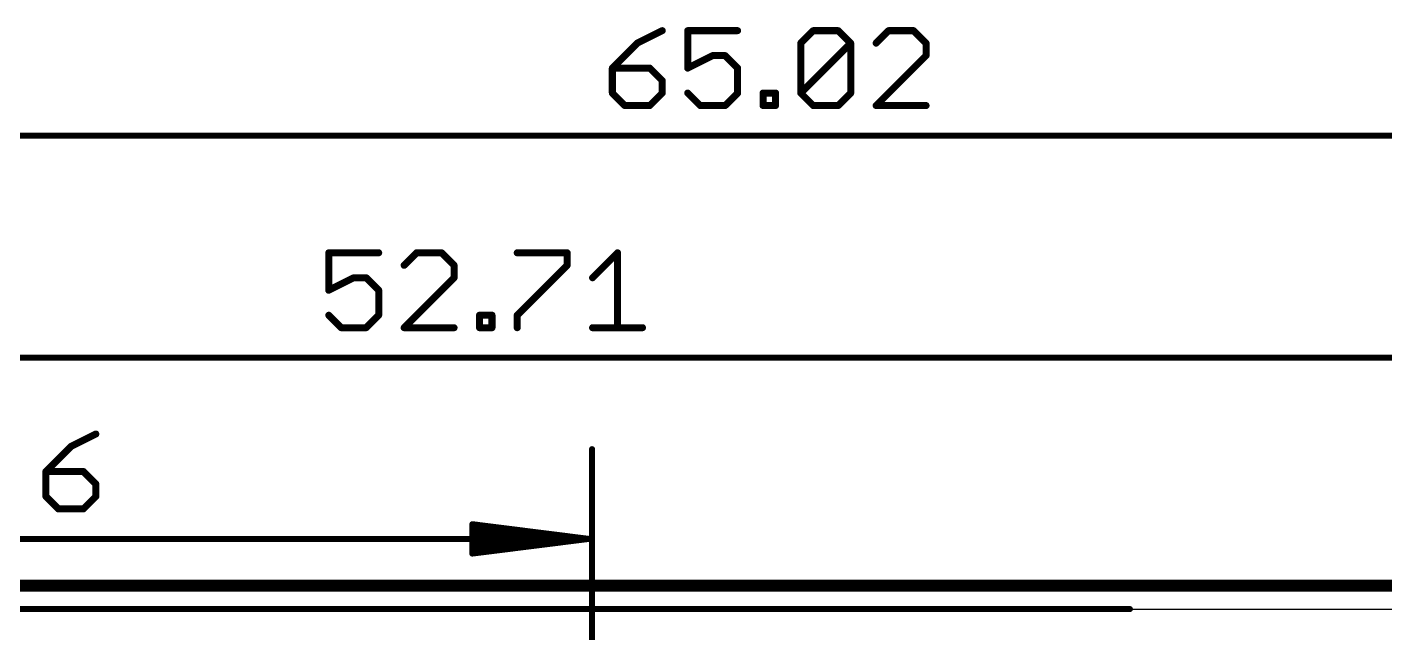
# Model space of a CAD drawing. Extents: x -9.8 to 65.3, y -0.3 to 69.2.
# Drawn here: x 16.69 to 46.18, y 56 to 69.16 of the extents above; entities that cross this region are included whole.
import ezdxf

# ---------------------------------------------------------------- set-up
doc = ezdxf.new("R2010")
doc.units = 0
for name, color, linetype in [('16', 132, 'CONTINUOUS'), ('20', 53, 'CONTINUOUS'), ('47', 253, 'CONTINUOUS')]:
    doc.layers.add(name, color=color, linetype=linetype)

msp = doc.modelspace()

# ---------------------------------------------------------------- linework, layer by layer
at = {"layer": '16', "const_width": 0.254}
msp.add_lwpolyline([(65.151, 57.023), (-0.889, 57.023)], dxfattribs=at)
at = {"layer": '20'}
msp.add_line((3, 56.515), (62, 56.515), dxfattribs=at)
at = {"layer": '47'}
for points, const_width in [([(30.4819, 69.0797), (29.9395, 68.8085)], 0.1524), ([(32.119, 69.0797), (31.0344, 69.0797)], 0.1524), ([(31.0344, 69.0797), (31.0344, 68.2662)], 0.1524), ([(33.4901, 68.8085), (33.7613, 69.0797)], 0.1524), ([(33.7613, 69.0797), (34.3036, 69.0797)], 0.1524), ([(34.3036, 69.0797), (34.5748, 68.8085)], 0.1524), ([(35.3984, 69.0797), (35.1272, 68.8085)], 0.1524), ([(35.9407, 69.0797), (35.3984, 69.0797)], 0.1524), ([(36.2119, 68.8085), (35.9407, 69.0797)], 0.1524), ([(29.9395, 68.8085), (29.3972, 68.2662)], 0.1524), ([(33.4901, 67.7239), (33.4901, 68.8085)], 0.1524), ([(33.4901, 67.7239), (34.5748, 68.8085)], 0.1524), ([(34.5748, 68.8085), (34.5748, 67.7239)], 0.1524), ([(36.2119, 68.5374), (36.2119, 68.8085)], 0.1524), ([(31.0344, 68.2662), (31.5767, 68.5374)], 0.1524), ([(31.5767, 68.5374), (31.8479, 68.5374)], 0.1524), ([(31.8479, 68.5374), (32.119, 68.2662)], 0.1524), ([(35.1272, 67.4527), (36.2119, 68.5374)], 0.1524), ([(29.3972, 68.2662), (29.3972, 67.7239)], 0.1524), ([(30.2107, 68.2662), (29.3972, 68.2662)], 0.1524), ([(30.4819, 67.995), (30.2107, 68.2662)], 0.1524), ([(32.119, 68.2662), (32.119, 67.7239)], 0.1524), ([(30.4819, 67.7239), (30.4819, 67.995)], 0.1524), ([(29.3972, 67.7239), (29.6684, 67.4527)], 0.1524), ([(30.2107, 67.4527), (30.4819, 67.7239)], 0.1524), ([(31.3055, 67.4527), (31.0344, 67.7239)], 0.1524), ([(32.119, 67.7239), (31.8479, 67.4527)], 0.1524), ([(32.6715, 67.4527), (32.6715, 67.7239)], 0.1524), ([(32.6715, 67.7239), (32.9427, 67.7239)], 0.1524), ([(32.9427, 67.7239), (32.9427, 67.4527)], 0.1524), ([(33.7613, 67.4527), (33.4901, 67.7239)], 0.1524), ([(34.5748, 67.7239), (34.3036, 67.4527)], 0.1524), ([(29.6684, 67.4527), (30.2107, 67.4527)], 0.1524), ([(31.8479, 67.4527), (31.3055, 67.4527)], 0.1524), ([(32.9427, 67.4527), (32.6715, 67.4527)], 0.1524), ([(34.3036, 67.4527), (33.7613, 67.4527)], 0.1524), ([(36.2119, 67.4527), (35.1272, 67.4527)], 0.1524), ([(0.065, 66.802), (64.959, 66.802)], 0.13), ([(24.3224, 64.2537), (23.2377, 64.2537)], 0.1524), ([(23.2377, 64.2537), (23.2377, 63.4402)], 0.1524), ([(25.146, 64.2537), (24.8749, 63.9825)], 0.1524), ([(25.6883, 64.2537), (25.146, 64.2537)], 0.1524), ([(25.9595, 63.9825), (25.6883, 64.2537)], 0.1524), ([(27.3306, 64.2537), (28.4153, 64.2537)], 0.1524), ([(28.4153, 64.2537), (28.4153, 63.9825)], 0.1524), ([(28.9677, 63.7114), (29.5101, 64.2537)], 0.1524), ([(29.5101, 64.2537), (29.5101, 62.6267)], 0.1524), ([(25.9595, 63.7114), (25.9595, 63.9825)], 0.1524), ([(28.4153, 63.9825), (27.3306, 62.8979)], 0.1524), ([(23.2377, 63.4402), (23.78, 63.7114)], 0.1524), ([(23.78, 63.7114), (24.0512, 63.7114)], 0.1524), ([(24.0512, 63.7114), (24.3224, 63.4402)], 0.1524), ([(24.8749, 62.6267), (25.9595, 63.7114)], 0.1524), ([(24.3224, 63.4402), (24.3224, 62.8979)], 0.1524), ([(23.5089, 62.6267), (23.2377, 62.8979)], 0.1524), ([(24.3224, 62.8979), (24.0512, 62.6267)], 0.1524), ([(26.512, 62.6267), (26.512, 62.8979)], 0.1524), ([(26.512, 62.8979), (26.7832, 62.8979)], 0.1524), ([(26.7832, 62.8979), (26.7832, 62.6267)], 0.1524), ([(27.3306, 62.8979), (27.3306, 62.6267)], 0.1524), ([(24.0512, 62.6267), (23.5089, 62.6267)], 0.1524), ([(25.9595, 62.6267), (24.8749, 62.6267)], 0.1524), ([(26.7832, 62.6267), (26.512, 62.6267)], 0.1524), ([(28.9677, 62.6267), (30.0524, 62.6267)], 0.1524), ([(0.065, 61.976), (52.64, 61.976)], 0.13), ([(18.1779, 60.3167), (17.6356, 60.0455)], 0.1524), ([(17.6356, 60.0455), (17.0932, 59.5032)], 0.1524), ([(28.956, 52.705), (28.956, 59.989)], 0.13), ([(17.0932, 59.5032), (17.0932, 58.9609)], 0.1524), ([(17.9067, 59.5032), (17.0932, 59.5032)], 0.1524), ([(18.1779, 59.232), (17.9067, 59.5032)], 0.1524), ([(18.1779, 58.9609), (18.1779, 59.232)], 0.1524), ([(17.0932, 58.9609), (17.3644, 58.6897)], 0.1524), ([(17.9067, 58.6897), (18.1779, 58.9609)], 0.1524), ([(17.3644, 58.6897), (17.9067, 58.6897)], 0.1524), ([(28.891, 58.039), (26.356, 58.3582)], 0.13), ([(26.356, 58.3582), (26.356, 57.7198)], 0.13), ([(0.065, 58.039), (28.891, 58.039)], 0.13), ([(28.891, 58.039), (26.356, 58.299)], 0.13), ([(28.891, 58.039), (26.356, 58.169)], 0.13), ([(26.356, 57.7198), (28.891, 58.039)], 0.13), ([(26.356, 57.909), (28.891, 58.039)], 0.13), ([(26.356, 57.779), (28.891, 58.039)], 0.13), ([(40.64, 56.515), (-9.443, 56.515)], 0.13)]:
    msp.add_lwpolyline(points, dxfattribs=dict(at, const_width=const_width))
for points, const_width in [([(30.4989, 69.0456, 1), (30.4648, 69.1138)], 0.0762), ([(31.0344, 69.1178, 1), (31.0344, 69.0416)], 0.0762), ([(31.0725, 69.0797, 1), (30.9963, 69.0797)], 0.0762), ([(32.119, 69.0416, 1), (32.119, 69.1178)], 0.0762), ([(33.7613, 69.1178, 1), (33.7613, 69.0416)], 0.0762), ([(33.7882, 69.0527, 1), (33.7343, 69.1066)], 0.0762), ([(34.3305, 69.1066, 1), (34.2766, 69.0527)], 0.0762), ([(34.3036, 69.0416, 1), (34.3036, 69.1178)], 0.0762), ([(35.3984, 69.1178, 1), (35.3984, 69.0416)], 0.0762), ([(35.4254, 69.0527, 1), (35.3715, 69.1066)], 0.0762), ([(35.9677, 69.1066, 1), (35.9138, 69.0527)], 0.0762), ([(35.9407, 69.0416, 1), (35.9407, 69.1178)], 0.0762), ([(29.9225, 68.8426, 1), (29.9566, 68.7744)], 0.0762), ([(29.9665, 68.7816, 1), (29.9126, 68.8355)], 0.0762), ([(33.4631, 68.8355, 1), (33.517, 68.7816)], 0.0762), ([(33.5282, 68.8085, 1), (33.452, 68.8085)], 0.0762), ([(34.6129, 68.8085, 1), (34.5367, 68.8085)], 0.0762), ([(34.6017, 68.7816, 1), (34.5478, 68.8355)], 0.0762), ([(34.5478, 68.7816, 1), (34.6017, 68.8355)], 0.0762), ([(35.1003, 68.8355, 1), (35.1542, 68.7816)], 0.0762), ([(36.25, 68.8085, 1), (36.1738, 68.8085)], 0.0762), ([(36.185, 68.7816, 1), (36.2388, 68.8355)], 0.0762), ([(31.5767, 68.5755, 1), (31.5767, 68.4993)], 0.0762), ([(31.5937, 68.5033, 1), (31.5596, 68.5714)], 0.0762), ([(31.8748, 68.5643, 1), (31.8209, 68.5104)], 0.0762), ([(31.8479, 68.4993, 1), (31.8479, 68.5755)], 0.0762), ([(36.1738, 68.5374, 1), (36.25, 68.5374)], 0.0762), ([(36.2388, 68.5104, 1), (36.185, 68.5643)], 0.0762), ([(29.4353, 68.2662, 1), (29.3591, 68.2662)], 0.0762), ([(29.3972, 68.3043, 1), (29.3972, 68.2281)], 0.0762), ([(29.3703, 68.2931, 1), (29.4241, 68.2393)], 0.0762), ([(30.2376, 68.2931, 1), (30.1838, 68.2393)], 0.0762), ([(30.2107, 68.2281, 1), (30.2107, 68.3043)], 0.0762), ([(31.0173, 68.3003, 1), (31.0514, 68.2321)], 0.0762), ([(30.9963, 68.2662, 1), (31.0725, 68.2662)], 0.0762), ([(32.1571, 68.2662, 1), (32.0809, 68.2662)], 0.0762), ([(32.0921, 68.2393, 1), (32.146, 68.2931)], 0.0762), ([(30.52, 67.995, 1), (30.4438, 67.995)], 0.0762), ([(30.4549, 67.9681, 1), (30.5088, 68.022)], 0.0762), ([(29.4241, 67.7508, 1), (29.3703, 67.6969)], 0.0762), ([(29.3591, 67.7239, 1), (29.4353, 67.7239)], 0.0762), ([(30.4438, 67.7239, 1), (30.52, 67.7239)], 0.0762), ([(30.5088, 67.6969, 1), (30.4549, 67.7508)], 0.0762), ([(31.0613, 67.7508, 1), (31.0074, 67.6969)], 0.0762), ([(32.0809, 67.7239, 1), (32.1571, 67.7239)], 0.0762), ([(32.146, 67.6969, 1), (32.0921, 67.7508)], 0.0762), ([(32.7096, 67.7239, 1), (32.6334, 67.7239)], 0.0762), ([(32.6715, 67.762, 1), (32.6715, 67.6858)], 0.0762), ([(32.9808, 67.7239, 1), (32.9046, 67.7239)], 0.0762), ([(32.9427, 67.6858, 1), (32.9427, 67.762)], 0.0762), ([(33.517, 67.7508, 1), (33.4631, 67.6969)], 0.0762), ([(33.4631, 67.7508, 1), (33.517, 67.6969)], 0.0762), ([(33.452, 67.7239, 1), (33.5282, 67.7239)], 0.0762), ([(34.5367, 67.7239, 1), (34.6129, 67.7239)], 0.0762), ([(34.6017, 67.6969, 1), (34.5478, 67.7508)], 0.0762), ([(29.6684, 67.4908, 1), (29.6684, 67.4146)], 0.0762), ([(29.6414, 67.4258, 1), (29.6953, 67.4796)], 0.0762), ([(30.1838, 67.4796, 1), (30.2376, 67.4258)], 0.0762), ([(30.2107, 67.4146, 1), (30.2107, 67.4908)], 0.0762), ([(31.3055, 67.4908, 1), (31.3055, 67.4146)], 0.0762), ([(31.2786, 67.4258, 1), (31.3325, 67.4796)], 0.0762), ([(31.8209, 67.4796, 1), (31.8748, 67.4258)], 0.0762), ([(31.8479, 67.4146, 1), (31.8479, 67.4908)], 0.0762), ([(32.6715, 67.4908, 1), (32.6715, 67.4146)], 0.0762), ([(32.6334, 67.4527, 1), (32.7096, 67.4527)], 0.0762), ([(32.9046, 67.4527, 1), (32.9808, 67.4527)], 0.0762), ([(32.9427, 67.4146, 1), (32.9427, 67.4908)], 0.0762), ([(33.7613, 67.4908, 1), (33.7613, 67.4146)], 0.0762), ([(33.7343, 67.4258, 1), (33.7882, 67.4796)], 0.0762), ([(34.2766, 67.4796, 1), (34.3305, 67.4258)], 0.0762), ([(34.3036, 67.4146, 1), (34.3036, 67.4908)], 0.0762), ([(35.1272, 67.4908, 1), (35.1272, 67.4146)], 0.0762), ([(35.1003, 67.4796, 1), (35.1542, 67.4258)], 0.0762), ([(36.2119, 67.4146, 1), (36.2119, 67.4908)], 0.0762), ([(23.2377, 64.2918, 1), (23.2377, 64.2156)], 0.0762), ([(23.2758, 64.2537, 1), (23.1996, 64.2537)], 0.0762), ([(24.3224, 64.2156, 1), (24.3224, 64.2918)], 0.0762), ([(25.146, 64.2918, 1), (25.146, 64.2156)], 0.0762), ([(25.173, 64.2267, 1), (25.1191, 64.2806)], 0.0762), ([(25.7153, 64.2806, 1), (25.6614, 64.2267)], 0.0762), ([(25.6883, 64.2156, 1), (25.6883, 64.2918)], 0.0762), ([(27.3306, 64.2918, 1), (27.3306, 64.2156)], 0.0762), ([(28.4534, 64.2537, 1), (28.3772, 64.2537)], 0.0762), ([(28.4153, 64.2156, 1), (28.4153, 64.2918)], 0.0762), ([(29.5482, 64.2537, 1), (29.472, 64.2537)], 0.0762), ([(29.537, 64.2267, 1), (29.4831, 64.2806)], 0.0762), ([(24.8479, 64.0095, 1), (24.9018, 63.9556)], 0.0762), ([(25.9976, 63.9825, 1), (25.9214, 63.9825)], 0.0762), ([(25.9326, 63.9556, 1), (25.9865, 64.0095)], 0.0762), ([(28.3772, 63.9825, 1), (28.4534, 63.9825)], 0.0762), ([(28.4422, 63.9556, 1), (28.3883, 64.0095)], 0.0762), ([(23.78, 63.7495, 1), (23.78, 63.6733)], 0.0762), ([(23.7971, 63.6773, 1), (23.763, 63.7454)], 0.0762), ([(24.0781, 63.7383, 1), (24.0243, 63.6844)], 0.0762), ([(24.0512, 63.6733, 1), (24.0512, 63.7495)], 0.0762), ([(25.9214, 63.7114, 1), (25.9976, 63.7114)], 0.0762), ([(25.9865, 63.6844, 1), (25.9326, 63.7383)], 0.0762), ([(28.9408, 63.7383, 1), (28.9947, 63.6844)], 0.0762), ([(23.2207, 63.4743, 1), (23.2547, 63.4061)], 0.0762), ([(23.1996, 63.4402, 1), (23.2758, 63.4402)], 0.0762), ([(24.3605, 63.4402, 1), (24.2843, 63.4402)], 0.0762), ([(24.2954, 63.4133, 1), (24.3493, 63.4671)], 0.0762), ([(23.2646, 62.9248, 1), (23.2108, 62.8709)], 0.0762), ([(24.2843, 62.8979, 1), (24.3605, 62.8979)], 0.0762), ([(24.3493, 62.8709, 1), (24.2954, 62.9248)], 0.0762), ([(26.5501, 62.8979, 1), (26.4739, 62.8979)], 0.0762), ([(26.512, 62.936, 1), (26.512, 62.8598)], 0.0762), ([(26.8213, 62.8979, 1), (26.7451, 62.8979)], 0.0762), ([(26.7832, 62.8598, 1), (26.7832, 62.936)], 0.0762), ([(27.3036, 62.9248, 1), (27.3575, 62.8709)], 0.0762), ([(27.3687, 62.8979, 1), (27.2925, 62.8979)], 0.0762), ([(23.5089, 62.6648, 1), (23.5089, 62.5886)], 0.0762), ([(23.4819, 62.5998, 1), (23.5358, 62.6536)], 0.0762), ([(24.0243, 62.6536, 1), (24.0781, 62.5998)], 0.0762), ([(24.0512, 62.5886, 1), (24.0512, 62.6648)], 0.0762), ([(24.8749, 62.6648, 1), (24.8749, 62.5886)], 0.0762), ([(24.8479, 62.6536, 1), (24.9018, 62.5998)], 0.0762), ([(25.9595, 62.5886, 1), (25.9595, 62.6648)], 0.0762), ([(26.512, 62.6648, 1), (26.512, 62.5886)], 0.0762), ([(26.4739, 62.6267, 1), (26.5501, 62.6267)], 0.0762), ([(26.7451, 62.6267, 1), (26.8213, 62.6267)], 0.0762), ([(26.7832, 62.5886, 1), (26.7832, 62.6648)], 0.0762), ([(27.2925, 62.6267, 1), (27.3687, 62.6267)], 0.0762), ([(28.9677, 62.6648, 1), (28.9677, 62.5886)], 0.0762), ([(29.472, 62.6267, 1), (29.5482, 62.6267)], 0.0762), ([(30.0524, 62.5886, 1), (30.0524, 62.6648)], 0.0762), ([(18.1949, 60.2826, 1), (18.1609, 60.3508)], 0.0762), ([(17.6185, 60.0796, 1), (17.6526, 60.0114)], 0.0762), ([(17.6625, 60.0186, 1), (17.6086, 60.0725)], 0.0762), ([(28.9885, 59.989, 1), (28.9235, 59.989)], 0.065), ([(17.1313, 59.5032, 1), (17.0551, 59.5032)], 0.0762), ([(17.0932, 59.5413, 1), (17.0932, 59.4651)], 0.0762), ([(17.9337, 59.5301, 1), (17.8798, 59.4763)], 0.0762), ([(17.9067, 59.4651, 1), (17.9067, 59.5413)], 0.0762), ([(17.0663, 59.5301, 1), (17.1202, 59.4763)], 0.0762), ([(18.216, 59.232, 1), (18.1398, 59.232)], 0.0762), ([(18.151, 59.2051, 1), (18.2048, 59.259)], 0.0762), ([(17.1202, 58.9878, 1), (17.0663, 58.9339)], 0.0762), ([(17.0551, 58.9609, 1), (17.1313, 58.9609)], 0.0762), ([(18.1398, 58.9609, 1), (18.216, 58.9609)], 0.0762), ([(18.2048, 58.9339, 1), (18.151, 58.9878)], 0.0762), ([(17.3644, 58.7278, 1), (17.3644, 58.6516)], 0.0762), ([(17.3375, 58.6628, 1), (17.3914, 58.7166)], 0.0762), ([(17.8798, 58.7166, 1), (17.9337, 58.6628)], 0.0762), ([(17.9067, 58.6516, 1), (17.9067, 58.7278)], 0.0762), ([(26.3601, 58.3905, 1), (26.3519, 58.326)], 0.065), ([(26.3885, 58.3582, 1), (26.3235, 58.3582)], 0.065), ([(26.3593, 58.3313, 1), (26.3527, 58.2667)], 0.065), ([(26.3577, 58.2015, 1), (26.3543, 58.1365)], 0.065), ([(28.8951, 58.0068, 1), (28.8869, 58.0712)], 0.065), ([(28.8869, 58.0068, 1), (28.8951, 58.0712)], 0.065), ([(28.8943, 58.0067, 1), (28.8877, 58.0713)], 0.065), ([(28.8877, 58.0067, 1), (28.8943, 58.0713)], 0.065), ([(28.8893, 58.0065, 1), (28.8927, 58.0715)], 0.065), ([(28.8927, 58.0065, 1), (28.8893, 58.0715)], 0.065), ([(28.891, 58.0065, 1), (28.891, 58.0715)], 0.065), ([(26.3543, 57.9415, 1), (26.3577, 57.8765)], 0.065), ([(26.3527, 57.8113, 1), (26.3593, 57.7467)], 0.065), ([(26.3519, 57.752, 1), (26.3601, 57.6875)], 0.065), ([(26.3235, 57.7198, 1), (26.3885, 57.7198)], 0.065), ([(40.64, 56.4825, 1), (40.64, 56.5475)], 0.065)]:
    msp.add_lwpolyline(points, format="xyb", dxfattribs=dict(at, const_width=const_width))

doc.saveas('drawing.dxf')
